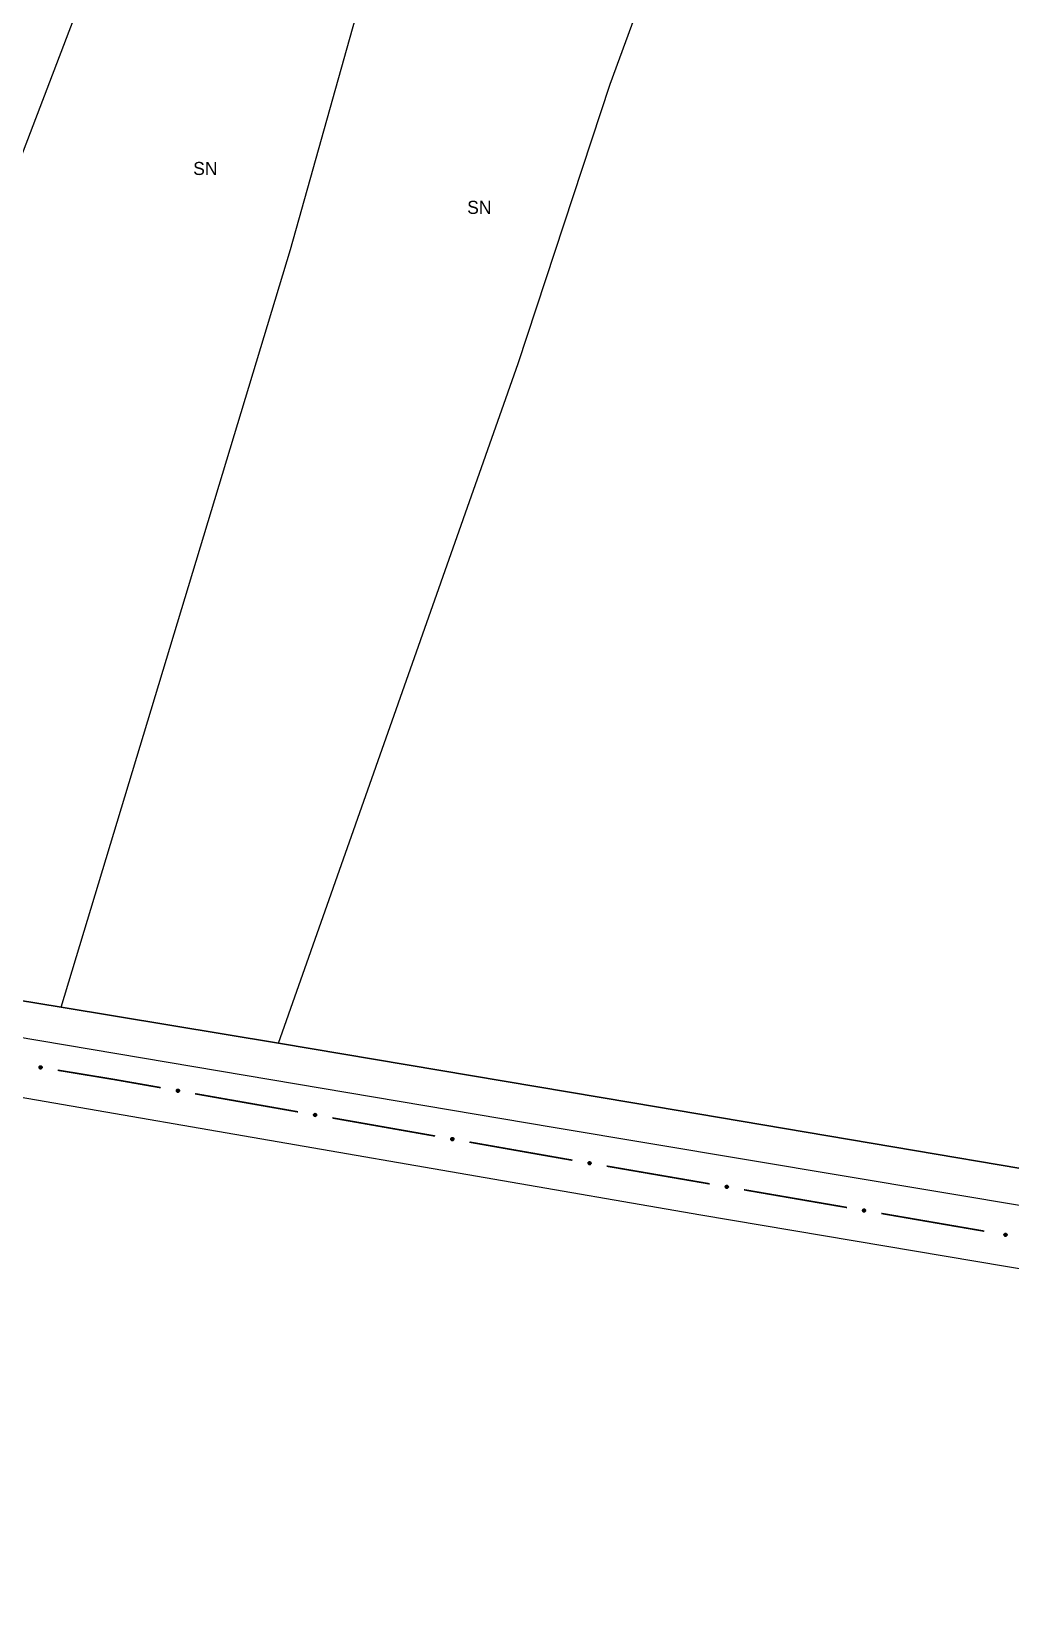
# Model space of a CAD drawing. Extents: x 209193 to 212081, y 4877574 to 4880493.
# Drawn here: x 210699.3 to 210811.7, y 4879059.2 to 4879240.6 of the extents above; entities that cross this region are included whole.
import ezdxf
from ezdxf.enums import TextEntityAlignment as Align

# ---------------------------------------------------------------- set-up
doc = ezdxf.new("R2010")
doc.units = 0
doc.header["$LTSCALE"] = 1.5
doc.header["$MEASUREMENT"] = 0
for name, color, linetype in [('CD_MALHA_LOTES', 7, 'CONTINUOUS'), ('RU-QUADRA', 210, 'CONTINUOUS'), ('SV-EIXO-ROD-ESTR', 7, 'CONTINUOUS'), ('SV-EST-MUNIC-PAV', 20, 'CONTINUOUS'), ('Th_NmrPort', 1, 'CONTINUOUS')]:
    doc.layers.add(name, color=color, linetype=linetype)

msp = doc.modelspace()

# ---------------------------------------------------------------- linework, layer by layer
at = {"layer": 'CD_MALHA_LOTES', "linetype": 'Continuous', "flags": 128}
for points in [[(210727.660055, 4879124.506461), (210755.189243, 4879202.531923), (210765.763661, 4879234.601706), (210801.102063, 4879330.846707)], [(210702.707526, 4879128.611858), (210729.049991, 4879215.605885), (210742.683222, 4879264.163189), (210758.373879, 4879309.988942)], [(210663.27845, 4879135.070436), (210723.557572, 4879292.980751)], [(210663.27845, 4879135.070436), (210702.707526, 4879128.611858)], [(210702.707526, 4879128.611858), (210727.660055, 4879124.506461)], [(210727.660055, 4879124.506461), (210768.360973, 4879117.628563), (210845.270512, 4879104.631904), (210934.851441, 4879088.764433), (210966.864052, 4879083.276724)]]:
    msp.add_lwpolyline(points, dxfattribs=at)
at = {"layer": 'RU-QUADRA', "linetype": 'Continuous', "flags": 128}
msp.add_lwpolyline([(210845.270512, 4879104.631904), (210768.360973, 4879117.628563), (210727.660055, 4879124.506461), (210702.707526, 4879128.611858), (210663.27845, 4879135.070436), (210624.140376, 4879141.365518), (210616.273203, 4879142.630897), (210607.83017, 4879144.00008), (210592.34562, 4879146.511168)], dxfattribs=at)
at = {"layer": 'SV-EIXO-ROD-ESTR'}
for points in [[(210700.222805, 4879121.839967), (210700.262134, 4879121.86904), (210700.301881, 4879121.885984), (210700.339099, 4879121.890575), (210700.373046, 4879121.886056), (210700.407254, 4879121.877521), (210700.439845, 4879121.861308), (210700.472031, 4879121.8353), (210700.501472, 4879121.796051), (210700.516154, 4879121.754194), (210700.522607, 4879121.717946), (210700.519933, 4879121.682277), (210700.511085, 4879121.649185), (210700.493124, 4879121.615888), (210700.466449, 4879121.583528), (210700.426267, 4879121.554879), (210700.387186, 4879121.538535), (210700.35107, 4879121.535039), (210700.315228, 4879121.537955), (210700.280409, 4879121.547086), (210700.248509, 4879121.563187), (210700.215976, 4879121.590103), (210700.188225, 4879121.630137), (210700.171478, 4879121.668929), (210700.167476, 4879121.704986), (210700.171141, 4879121.740209), (210700.179284, 4879121.774623), (210700.194219, 4879121.808063), (210700.222805, 4879121.839967)], [(210715.998048, 4879119.161591), (210716.037707, 4879119.190212), (210716.077645, 4879119.2067), (210716.114914, 4879119.210865), (210716.148807, 4879119.205958), (210716.182915, 4879119.197033), (210716.215318, 4879119.180447), (210716.247205, 4879119.154073), (210716.276195, 4879119.11449), (210716.290397, 4879119.072468), (210716.296435, 4879119.036149), (210716.293353, 4879119.000513), (210716.284127, 4879118.967523), (210716.265786, 4879118.934434), (210716.238743, 4879118.902382), (210716.198236, 4879118.874194), (210716.158971, 4879118.858298), (210716.122817, 4879118.855216), (210716.087011, 4879118.858541), (210716.052298, 4879118.86807), (210716.020584, 4879118.884534), (210715.988361, 4879118.911821), (210715.96107, 4879118.95217), (210715.944768, 4879118.991151), (210715.941179, 4879119.027252), (210715.945246, 4879119.06243), (210715.953782, 4879119.096749), (210715.969099, 4879119.130016), (210715.998048, 4879119.161591)], [(210731.75522, 4879116.384625), (210731.794879, 4879116.413247), (210731.834817, 4879116.429735), (210731.872086, 4879116.4339), (210731.905978, 4879116.428993), (210731.940087, 4879116.420068), (210731.97249, 4879116.403482), (210732.004377, 4879116.377108), (210732.033367, 4879116.337525), (210732.047569, 4879116.295503), (210732.053607, 4879116.259184), (210732.050525, 4879116.223548), (210732.041299, 4879116.190558), (210732.022958, 4879116.157469), (210731.995915, 4879116.125417), (210731.955408, 4879116.097229), (210731.916143, 4879116.081333), (210731.879989, 4879116.078251), (210731.844183, 4879116.081576), (210731.80947, 4879116.091105), (210731.777756, 4879116.107569), (210731.745533, 4879116.134856), (210731.718242, 4879116.175205), (210731.70194, 4879116.214186), (210731.698351, 4879116.250287), (210731.702418, 4879116.285465), (210731.710954, 4879116.319784), (210731.72627, 4879116.353051), (210731.75522, 4879116.384625)], [(210747.512392, 4879113.60766), (210747.552051, 4879113.636282), (210747.591989, 4879113.65277), (210747.629258, 4879113.656935), (210747.66315, 4879113.652028), (210747.697259, 4879113.643103), (210747.729662, 4879113.626517), (210747.761548, 4879113.600143), (210747.790538, 4879113.56056), (210747.804741, 4879113.518538), (210747.810779, 4879113.482219), (210747.807697, 4879113.446583), (210747.798471, 4879113.413593), (210747.78013, 4879113.380504), (210747.753086, 4879113.348451), (210747.712579, 4879113.320264), (210747.673315, 4879113.304368), (210747.637161, 4879113.301286), (210747.601355, 4879113.304611), (210747.566642, 4879113.31414), (210747.534928, 4879113.330604), (210747.502705, 4879113.357891), (210747.475414, 4879113.39824), (210747.459112, 4879113.437221), (210747.455523, 4879113.473322), (210747.45959, 4879113.5085), (210747.468126, 4879113.542819), (210747.483442, 4879113.576086), (210747.512392, 4879113.60766)], [(210763.271181, 4879110.842441), (210763.31073, 4879110.871214), (210763.350604, 4879110.887856), (210763.387856, 4879110.892164), (210763.421768, 4879110.887387), (210763.45591, 4879110.878593), (210763.488377, 4879110.862132), (210763.520365, 4879110.835881), (210763.549507, 4879110.79641), (210763.56387, 4879110.754442), (210763.570048, 4879110.718147), (210763.567103, 4879110.682499), (210763.558004, 4879110.649474), (210763.53979, 4879110.616315), (210763.51287, 4879110.584159), (210763.472472, 4879110.555816), (210763.433268, 4879110.539769), (210763.397127, 4879110.536548), (210763.361308, 4879110.539735), (210763.326559, 4879110.549131), (210763.294782, 4879110.565473), (210763.262454, 4879110.592636), (210763.235008, 4879110.63288), (210763.218556, 4879110.671798), (210763.214829, 4879110.707884), (210763.218761, 4879110.743078), (210763.227165, 4879110.77743), (210763.242353, 4879110.810755), (210763.271181, 4879110.842441)], [(210779.03891, 4879108.126062), (210779.078459, 4879108.154835), (210779.118333, 4879108.171477), (210779.155586, 4879108.175785), (210779.189497, 4879108.171009), (210779.22364, 4879108.162214), (210779.256106, 4879108.145753), (210779.288094, 4879108.119502), (210779.317236, 4879108.080031), (210779.331599, 4879108.038063), (210779.337777, 4879108.001768), (210779.334832, 4879107.96612), (210779.325733, 4879107.933095), (210779.307519, 4879107.899936), (210779.280599, 4879107.86778), (210779.240201, 4879107.839437), (210779.200997, 4879107.82339), (210779.164856, 4879107.820169), (210779.129037, 4879107.823356), (210779.094288, 4879107.832752), (210779.062511, 4879107.849094), (210779.030183, 4879107.876257), (210779.002737, 4879107.916501), (210778.986285, 4879107.955419), (210778.982558, 4879107.991506), (210778.98649, 4879108.026699), (210778.994894, 4879108.061051), (210779.010082, 4879108.094376), (210779.03891, 4879108.126062)], [(210794.806639, 4879105.409683), (210794.846188, 4879105.438456), (210794.886063, 4879105.455098), (210794.923315, 4879105.459406), (210794.957226, 4879105.45463), (210794.991369, 4879105.445836), (210795.023836, 4879105.429375), (210795.055823, 4879105.403123), (210795.084965, 4879105.363652), (210795.099329, 4879105.321685), (210795.105506, 4879105.285389), (210795.102561, 4879105.249741), (210795.093463, 4879105.216717), (210795.075249, 4879105.183557), (210795.048328, 4879105.151401), (210795.00793, 4879105.123058), (210794.968727, 4879105.107011), (210794.932585, 4879105.10379), (210794.896766, 4879105.106977), (210794.862017, 4879105.116373), (210794.83024, 4879105.132715), (210794.797912, 4879105.159878), (210794.770466, 4879105.200122), (210794.754015, 4879105.23904), (210794.750287, 4879105.275127), (210794.754219, 4879105.31032), (210794.762623, 4879105.344672), (210794.777811, 4879105.377997), (210794.806639, 4879105.409683)], [(210811.043766, 4879102.611237), (210811.083078, 4879102.640335), (210811.122814, 4879102.657304), (210811.160029, 4879102.661918), (210811.193979, 4879102.65742), (210811.228192, 4879102.648907), (210811.260793, 4879102.632713), (210811.292995, 4879102.606726), (210811.322461, 4879102.567496), (210811.337169, 4879102.525648), (210811.343645, 4879102.489404), (210811.340993, 4879102.453733), (210811.332166, 4879102.420635), (210811.314225, 4879102.387327), (210811.28757, 4879102.354951), (210811.247406, 4879102.326277), (210811.208336, 4879102.309908), (210811.172222, 4879102.30639), (210811.136378, 4879102.309283), (210811.101553, 4879102.318393), (210811.069643, 4879102.334473), (210811.037093, 4879102.361369), (210811.009317, 4879102.401386), (210810.992546, 4879102.440167), (210810.988522, 4879102.476222), (210810.992165, 4879102.511447), (210811.000286, 4879102.545867), (210811.0152, 4879102.579316), (210811.043766, 4879102.611237)]]:
    msp.add_lwpolyline(points, close=True, dxfattribs=at)
for points in [[(210700.167476, 4879121.704986), (210700.519933, 4879121.682277)], [(210700.171141, 4879121.740209), (210700.522607, 4879121.717946)], [(210700.171478, 4879121.668929), (210700.511085, 4879121.649185)], [(210700.171802, 4879121.72175), (210700.519111, 4879121.697819)], [(210700.172777, 4879121.685636), (210700.51245, 4879121.665726)], [(210700.179127, 4879121.757882), (210700.514761, 4879121.738637)], [(210700.179284, 4879121.774623), (210700.516154, 4879121.754194)], [(210700.18183, 4879121.648193), (210700.497268, 4879121.632269)], [(210700.188225, 4879121.630137), (210700.493124, 4879121.615888)], [(210700.191396, 4879121.790436), (210700.504362, 4879121.776302)], [(210700.194219, 4879121.808063), (210700.501472, 4879121.796051)], [(210700.206137, 4879121.611006), (210700.476699, 4879121.599697)], [(210700.20905, 4879121.822104), (210700.482969, 4879121.814391)], [(210700.215976, 4879121.590103), (210700.466449, 4879121.583528)], [(210700.222805, 4879121.839967), (210700.472031, 4879121.8353)], [(210700.238062, 4879121.578099), (210700.438627, 4879121.570004)], [(210700.244871, 4879121.854933), (210700.448572, 4879121.849088)], [(210700.248509, 4879121.563187), (210700.426267, 4879121.554879)], [(210700.262134, 4879121.86904), (210700.439845, 4879121.861308)], [(210700.268844, 4879121.555059), (210700.400316, 4879121.547265)], [(210700.280409, 4879121.547086), (210700.387186, 4879121.538535)], [(210700.28475, 4879121.878797), (210700.414655, 4879121.869878)], [(210700.301881, 4879121.885984), (210700.407254, 4879121.877521)], [(210715.941179, 4879119.027252), (210716.293353, 4879119.000513)], [(210715.944768, 4879118.991151), (210716.284127, 4879118.967523)], [(210715.945246, 4879119.06243), (210716.296435, 4879119.036149)], [(210715.945696, 4879119.043965), (210716.292709, 4879119.016062)], [(210715.946258, 4879119.007842), (210716.285681, 4879118.984048)], [(210715.953435, 4879119.080011), (210716.288826, 4879119.056928)], [(210715.953782, 4879119.096749), (210716.290397, 4879119.072468)], [(210715.954882, 4879118.970297), (210716.270117, 4879118.950766)], [(210715.96107, 4879118.95217), (210716.265786, 4879118.934434)], [(210715.966074, 4879119.112422), (210716.278858, 4879119.094709)], [(210715.969099, 4879119.130016), (210716.276195, 4879119.11449)], [(210715.978762, 4879118.932836), (210716.249178, 4879118.918432)], [(210715.984089, 4879119.143886), (210716.257902, 4879119.133041)], [(210715.988361, 4879118.911821), (210716.238743, 4879118.902382)], [(210715.998048, 4879119.161591), (210716.247205, 4879119.154073)], [(210716.010309, 4879118.899565), (210716.210768, 4879118.889177)], [(210716.020284, 4879119.176303), (210716.223905, 4879119.168129)], [(210716.020584, 4879118.884534), (210716.198236, 4879118.874194)], [(210716.037707, 4879119.190212), (210716.215318, 4879119.180447)], [(210716.040825, 4879118.876175), (210716.1722, 4879118.866878)], [(210716.052298, 4879118.86807), (210716.158971, 4879118.858298)], [(210716.060434, 4879119.199709), (210716.190227, 4879119.189305)], [(210716.077645, 4879119.2067), (210716.182915, 4879119.197033)], [(210731.698351, 4879116.250287), (210732.050525, 4879116.223548)], [(210731.70194, 4879116.214186), (210732.041299, 4879116.190558)], [(210731.702418, 4879116.285465), (210732.053607, 4879116.259184)], [(210731.702868, 4879116.267), (210732.049881, 4879116.239097)], [(210731.70343, 4879116.230877), (210732.042853, 4879116.207083)], [(210731.710606, 4879116.303046), (210732.045998, 4879116.279963)], [(210731.710954, 4879116.319784), (210732.047569, 4879116.295503)], [(210731.712054, 4879116.193332), (210732.027289, 4879116.173801)], [(210731.718242, 4879116.175205), (210732.022958, 4879116.157469)], [(210731.723246, 4879116.335457), (210732.03603, 4879116.317744)], [(210731.72627, 4879116.353051), (210732.033367, 4879116.337525)], [(210731.735934, 4879116.155871), (210732.006349, 4879116.141467)], [(210731.741261, 4879116.366921), (210732.015074, 4879116.356076)], [(210731.745533, 4879116.134856), (210731.995915, 4879116.125417)], [(210731.75522, 4879116.384625), (210732.004377, 4879116.377108)], [(210731.767481, 4879116.1226), (210731.96794, 4879116.112212)], [(210731.777456, 4879116.399338), (210731.981077, 4879116.391164)], [(210731.777756, 4879116.107569), (210731.955408, 4879116.097229)], [(210731.794879, 4879116.413247), (210731.97249, 4879116.403482)], [(210731.797997, 4879116.09921), (210731.929372, 4879116.089913)], [(210731.80947, 4879116.091105), (210731.916143, 4879116.081333)], [(210731.817606, 4879116.422744), (210731.947399, 4879116.41234)], [(210731.834817, 4879116.429735), (210731.940087, 4879116.420068)], [(210747.455523, 4879113.473322), (210747.807697, 4879113.446583)], [(210747.459112, 4879113.437221), (210747.798471, 4879113.413593)], [(210747.45959, 4879113.5085), (210747.810779, 4879113.482219)], [(210747.46004, 4879113.490035), (210747.807053, 4879113.462132)], [(210747.460602, 4879113.453912), (210747.800025, 4879113.430118)], [(210747.467778, 4879113.526081), (210747.80317, 4879113.502998)], [(210747.468126, 4879113.542819), (210747.804741, 4879113.518538)], [(210747.469226, 4879113.416367), (210747.784461, 4879113.396836)], [(210747.475414, 4879113.39824), (210747.78013, 4879113.380504)], [(210747.480418, 4879113.558492), (210747.793202, 4879113.540779)], [(210747.483442, 4879113.576086), (210747.790538, 4879113.56056)], [(210747.493106, 4879113.378906), (210747.763521, 4879113.364502)], [(210747.498433, 4879113.589956), (210747.772246, 4879113.579111)], [(210747.502705, 4879113.357891), (210747.753086, 4879113.348451)], [(210747.512392, 4879113.60766), (210747.761548, 4879113.600143)], [(210747.524653, 4879113.345635), (210747.725112, 4879113.335247)], [(210747.534628, 4879113.622373), (210747.738249, 4879113.614199)], [(210747.534928, 4879113.330604), (210747.712579, 4879113.320264)], [(210747.552051, 4879113.636282), (210747.729662, 4879113.626517)], [(210747.555169, 4879113.322245), (210747.686544, 4879113.312948)], [(210747.566642, 4879113.31414), (210747.673315, 4879113.304368)], [(210747.574777, 4879113.645779), (210747.704571, 4879113.635375)], [(210747.591989, 4879113.65277), (210747.697259, 4879113.643103)], [(210763.214829, 4879110.707884), (210763.567103, 4879110.682499)], [(210763.218556, 4879110.671798), (210763.558004, 4879110.649474)], [(210763.218761, 4879110.743078), (210763.570048, 4879110.718147)], [(210763.219282, 4879110.724615), (210763.566399, 4879110.698046)], [(210763.219982, 4879110.688494), (210763.559494, 4879110.666005)], [(210763.226881, 4879110.76069), (210763.562359, 4879110.738896)], [(210763.227165, 4879110.77743), (210763.56387, 4879110.754442)], [(210763.228751, 4879110.650983), (210763.544058, 4879110.632664)], [(210763.235008, 4879110.63288), (210763.53979, 4879110.616315)], [(210763.239396, 4879110.79315), (210763.552246, 4879110.776639)], [(210763.242353, 4879110.810755), (210763.549507, 4879110.79641)], [(210763.252775, 4879110.613613), (210763.523243, 4879110.600249)], [(210763.25729, 4879110.824683), (210763.531143, 4879110.81489)], [(210763.262454, 4879110.592636), (210763.51287, 4879110.584159)], [(210763.271181, 4879110.842441), (210763.520365, 4879110.835881)], [(210763.284449, 4879110.580464), (210763.484947, 4879110.570847)], [(210763.29336, 4879110.857238), (210763.497011, 4879110.849847)], [(210763.294782, 4879110.565473), (210763.472472, 4879110.555816)], [(210763.31073, 4879110.871214), (210763.488377, 4879110.862132)], [(210763.315055, 4879110.557192), (210763.446464, 4879110.548399)], [(210763.326559, 4879110.549131), (210763.433268, 4879110.539769)], [(210763.333419, 4879110.880799), (210763.463252, 4879110.870893)], [(210763.350604, 4879110.887856), (210763.45591, 4879110.878593)], [(210778.982558, 4879107.991506), (210779.334832, 4879107.96612)], [(210778.986285, 4879107.955419), (210779.325733, 4879107.933095)], [(210778.98649, 4879108.026699), (210779.337777, 4879108.001768)], [(210778.987011, 4879108.008236), (210779.334128, 4879107.981667)], [(210778.987711, 4879107.972115), (210779.327223, 4879107.949626)], [(210778.99461, 4879108.044311), (210779.330088, 4879108.022517)], [(210778.994894, 4879108.061051), (210779.331599, 4879108.038063)], [(210778.99648, 4879107.934604), (210779.311787, 4879107.916285)], [(210779.002737, 4879107.916501), (210779.307519, 4879107.899936)], [(210779.007125, 4879108.076771), (210779.319975, 4879108.06026)], [(210779.010082, 4879108.094376), (210779.317236, 4879108.080031)], [(210779.020504, 4879107.897235), (210779.290972, 4879107.883871)], [(210779.025019, 4879108.108304), (210779.298872, 4879108.098511)], [(210779.030183, 4879107.876257), (210779.280599, 4879107.86778)], [(210779.03891, 4879108.126062), (210779.288094, 4879108.119502)], [(210779.052178, 4879107.864085), (210779.252676, 4879107.854468)], [(210779.06109, 4879108.140859), (210779.26474, 4879108.133468)], [(210779.062511, 4879107.849094), (210779.240201, 4879107.839437)], [(210779.078459, 4879108.154835), (210779.256106, 4879108.145753)], [(210779.082784, 4879107.840813), (210779.214193, 4879107.83202)], [(210779.094288, 4879107.832752), (210779.200997, 4879107.82339)], [(210779.101149, 4879108.16442), (210779.230981, 4879108.154515)], [(210779.118333, 4879108.171477), (210779.22364, 4879108.162214)], [(210794.750287, 4879105.275127), (210795.102561, 4879105.249741)], [(210794.754015, 4879105.23904), (210795.093463, 4879105.216717)], [(210794.754219, 4879105.31032), (210795.105506, 4879105.285389)], [(210794.75474, 4879105.291857), (210795.101857, 4879105.265289)], [(210794.755441, 4879105.255736), (210795.094953, 4879105.233247)], [(210794.76234, 4879105.327933), (210795.097818, 4879105.306138)], [(210794.762623, 4879105.344672), (210795.099329, 4879105.321685)], [(210794.764209, 4879105.218225), (210795.079517, 4879105.199906)], [(210794.770466, 4879105.200122), (210795.075249, 4879105.183557)], [(210794.774855, 4879105.360392), (210795.087704, 4879105.343881)], [(210794.777811, 4879105.377997), (210795.084965, 4879105.363652)], [(210794.788233, 4879105.180856), (210795.058702, 4879105.167492)], [(210794.792749, 4879105.391925), (210795.066602, 4879105.382132)], [(210794.797912, 4879105.159878), (210795.048328, 4879105.151401)], [(210794.806639, 4879105.409683), (210795.055823, 4879105.403123)], [(210794.819907, 4879105.147707), (210795.020405, 4879105.138089)], [(210794.828819, 4879105.424481), (210795.03247, 4879105.417089)], [(210794.83024, 4879105.132715), (210795.00793, 4879105.123058)], [(210794.846188, 4879105.438456), (210795.023836, 4879105.429375)], [(210794.850513, 4879105.124434), (210794.981923, 4879105.115642)], [(210794.862017, 4879105.116373), (210794.968727, 4879105.107011)], [(210794.868878, 4879105.448041), (210794.998711, 4879105.438136)], [(210794.886063, 4879105.455098), (210794.991369, 4879105.445836)], [(210810.988522, 4879102.476222), (210811.340993, 4879102.453733)], [(210810.992165, 4879102.511447), (210811.343645, 4879102.489404)], [(210810.992546, 4879102.440167), (210811.332166, 4879102.420635)], [(210810.992837, 4879102.492989), (210811.340161, 4879102.469274)], [(210810.993835, 4879102.456875), (210811.33352, 4879102.437177)], [(210811.00014, 4879102.529126), (210811.335786, 4879102.51009)], [(210811.000286, 4879102.545867), (210811.337169, 4879102.525648)], [(210811.002911, 4879102.419437), (210811.318359, 4879102.40371)], [(210811.009317, 4879102.401386), (210811.314225, 4879102.387327)], [(210811.012388, 4879102.561687), (210811.325363, 4879102.547748)], [(210811.0152, 4879102.579316), (210811.322461, 4879102.567496)], [(210811.027242, 4879102.382266), (210811.297811, 4879102.371126)], [(210811.030022, 4879102.593366), (210811.303946, 4879102.585824)], [(210811.037093, 4879102.361369), (210811.28757, 4879102.354951)], [(210811.043766, 4879102.611237), (210811.292995, 4879102.606726)], [(210811.059187, 4879102.349379), (210811.259757, 4879102.34141)], [(210811.065823, 4879102.626217), (210811.269528, 4879102.620499)], [(210811.069643, 4879102.334473), (210811.247406, 4879102.326277)], [(210811.083078, 4879102.640335), (210811.260793, 4879102.632713)], [(210811.089984, 4879102.326358), (210811.221461, 4879102.318647)], [(210811.101553, 4879102.318393), (210811.208336, 4879102.309908)], [(210811.105687, 4879102.650106), (210811.235597, 4879102.641268)], [(210811.122814, 4879102.657304), (210811.228192, 4879102.648907)]]:
    msp.add_lwpolyline(points, dxfattribs=at)
at = {"layer": 'SV-EIXO-ROD-ESTR', "const_width": 0.18}
for points in [[(210702.320205, 4879121.383461), (210708.240669, 4879120.409757)], [(210708.240669, 4879120.409757), (210708.850425, 4879120.309475)], [(210708.850425, 4879120.309475), (210714.150796, 4879119.375364)], [(210718.090089, 4879118.681123), (210729.907968, 4879116.598399)], [(210733.847261, 4879115.904158), (210745.66514, 4879113.821434)], [(210749.604433, 4879113.127193), (210759.452665, 4879111.39159)], [(210759.452665, 4879111.39159), (210760.214825, 4879111.257271)], [(210760.214825, 4879111.257271), (210761.423121, 4879111.049112)], [(210765.365053, 4879110.370018), (210777.19085, 4879108.332733)], [(210781.132782, 4879107.653639), (210792.958579, 4879105.616355)], [(210796.900511, 4879104.93726), (210808.726308, 4879102.899976)]]:
    msp.add_lwpolyline(points, dxfattribs=at)
at = {"layer": 'SV-EST-MUNIC-PAV', "linetype": 'Continuous'}
for points in [[(210588.471491, 4879144.029776, 8.336947), (210620.638315, 4879138.211203, 8.336947), (210759.200805, 4879114.857169, 4.949003), (210892.188243, 4879092.604031, 4.196126), (211033.44, 4879066.3, 7.318893), (211075.024019, 4879059.242538, 7.318893)], [(210587.548558, 4879136.634587, 9.616838), (210659.672111, 4879124.564959, 9.616838), (210677.049444, 4879121.910854, 6.605331), (210776.157147, 4879104.765832, 4.497277), (210874.541048, 4879088.195197, 4.120838), (211027.66, 4879060.46, 7.255512)]]:
    msp.add_polyline3d(points, dxfattribs=at)

# ---------------------------------------------------------------- texts
at = {"layer": 'Th_NmrPort', "color": 1}
for p in [(210717.876395, 4879224.921618), (210749.341452, 4879220.456981)]:
    msp.add_text('SN', height=1.5, dxfattribs=at).set_placement(p, align=Align.MIDDLE_LEFT)

doc.saveas('drawing.dxf')
